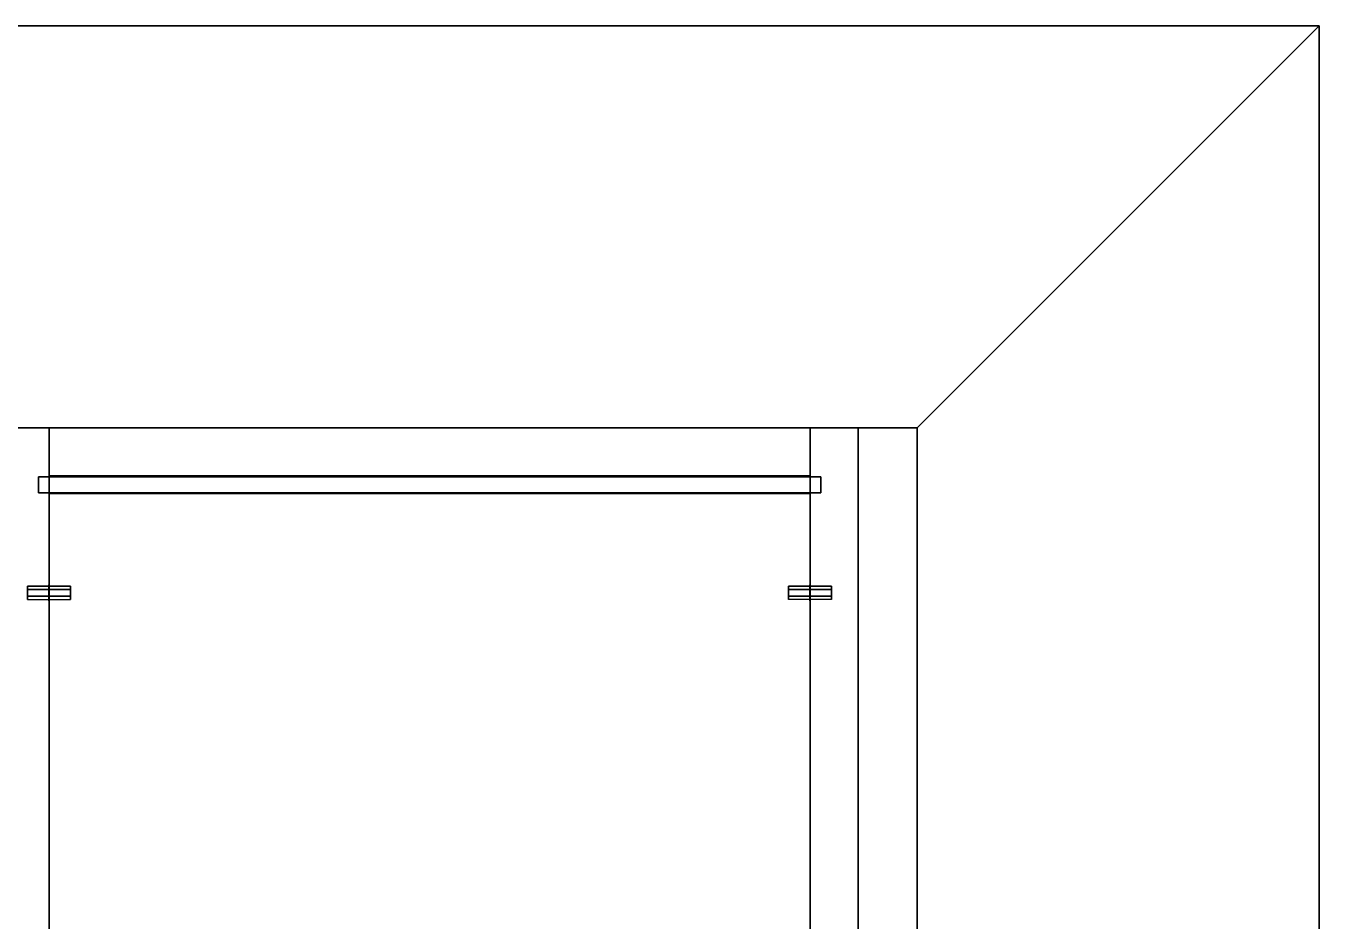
# Model space of a CAD drawing. Extents: x -150 to 1851, y -150 to 1950.
# Drawn here: x 1368.3 to 1851, y 1427.8 to 1762 of the extents above; entities that cross this region are included whole.
import ezdxf

# ---------------------------------------------------------------- set-up
doc = ezdxf.new("R2010")
doc.units = 0
for name, color, linetype in [('LAYER0', 7, 'CONTINUOUS'), ('LAYER3', 7, 'CONTINUOUS'), ('LAYER4', 7, 'CONTINUOUS'), ('LAYER42', 7, 'CONTINUOUS'), ('LAYER43', 7, 'CONTINUOUS'), ('LAYER44', 7, 'CONTINUOUS'), ('LAYER45', 7, 'CONTINUOUS'), ('LAYER46', 253, 'CONTINUOUS'), ('LAYER47', 253, 'CONTINUOUS'), ('LAYER48', 7, 'CONTINUOUS'), ('LAYER60', 7, 'CONTINUOUS'), ('LAYER62', 254, 'CONTINUOUS'), ('LAYER64', 254, 'CONTINUOUS'), ('LAYER65', 7, 'CONTINUOUS'), ('LAYER67', 254, 'CONTINUOUS'), ('LAYER69', 254, 'CONTINUOUS')]:
    doc.layers.add(name, color=color, linetype=linetype)

msp = doc.modelspace()

# ---------------------------------------------------------------- linework, layer by layer
at = {"layer": 'LAYER0', "invisible_edges": 1}
for points in [[(1851, 1762, -5), (-150, -150, -5), (-150, 1762, -5), (1851, 1762, -5)], [(-150, -150, -5), (1851, 1762, -5), (1851, -150, -5), (-150, -150, -5)], [(-150, 1762), (1851, 1762, -5), (-150, 1762, -5), (-150, 1762)], [(1851, 1762, -5), (-150, 1762), (1851, 1762), (1851, 1762, -5)], [(1851, -150), (-150, 1762), (-150, -150), (1851, -150)], [(-150, 1762), (1851, -150), (1851, 1762), (-150, 1762)], [(1851, 1762, -5), (1851, -150), (1851, -150, -5), (1851, 1762, -5)], [(1851, -150), (1851, 1762, -5), (1851, 1762), (1851, -150)]]:
    msp.add_3dface(points, dxfattribs=at)
at = {"layer": 'LAYER3'}
for points, invisible_edges in [([(1701, 798), (1851, 1762), (1851, 798), (1701, 798)], 1), ([(1851, 1762), (1701, 798), (1701, 1612), (1851, 1762)], 1), ([(1851, 1762, 2407), (1701, 1612), (1701, 1612, 2407), (1851, 1762, 2407)], 1), ([(1701, 1612), (1851, 1762, 2407), (1851, 1762), (1701, 1612)], 1), ([(1701, 1612, 2407), (1851, 798, 2407), (1851, 1762, 2407), (1701, 1612, 2407)], 1), ([(1851, 798, 2407), (1851, 1762), (1851, 1762, 2407), (1851, 798, 2407)], 1), ([(1851, 1762), (1851, 798, 2407), (1851, 798), (1851, 1762)], 1), ([(1701, 1612), (1701, 1144.5, 1117.5), (1701, 1612, 2407), (1701, 1612)], 3), ([(1701, 1612), (1701, 1084.5, 1117.5), (1701, 1144.5, 1117.5), (1701, 1612)], 5), ([(1701, 798), (1701, 1084.5, 1117.5), (1701, 1612), (1701, 798)], 3), ([(1701, 1144.5, 1197.5), (1701, 1612, 2407), (1701, 1144.5, 1117.5), (1701, 1144.5, 1197.5)], 3), ([(1701, 1084.5, 1197.5), (1701, 1612, 2407), (1701, 1144.5, 1197.5), (1701, 1084.5, 1197.5)], 3), ([(1701, 1084.5, 1197.5), (1701, 798, 2407), (1701, 1612, 2407), (1701, 1084.5, 1197.5)], 5), ([(1851, 798, 2407), (1701, 1612, 2407), (1701, 798, 2407), (1851, 798, 2407)], 1)]:
    msp.add_3dface(points, dxfattribs=dict(at, invisible_edges=invisible_edges))
at = {"layer": 'LAYER4'}
for points, invisible_edges in [([(1851, 1762), (657, 1612), (507, 1762), (1851, 1762)], 1), ([(507, 1762, 2407), (1851, 1762), (507, 1762), (507, 1762, 2407)], 1), ([(1851, 1762), (507, 1762, 2407), (1851, 1762, 2407), (1851, 1762)], 1), ([(657, 1612, 2407), (1851, 1762, 2407), (507, 1762, 2407), (657, 1612, 2407)], 1), ([(657, 1612), (1851, 1762), (1701, 1612), (657, 1612)], 1), ([(1851, 1762, 2407), (657, 1612, 2407), (1701, 1612, 2407), (1851, 1762, 2407)], 1), ([(1851, 1762), (1701, 1612, 2407), (1701, 1612), (1851, 1762)], 1), ([(1701, 1612, 2407), (1851, 1762), (1851, 1762, 2407), (1701, 1612, 2407)], 1), ([(657, 1612, 2407), (983.5, 1612, 460.5), (1701, 1612, 2407), (657, 1612, 2407)], 3), ([(1701, 1612), (1043.5, 1612, 380.5), (657, 1612), (1701, 1612)], 3), ([(1043.5, 1612, 460.5), (1701, 1612, 2407), (983.5, 1612, 460.5), (1043.5, 1612, 460.5)], 3), ([(1043.5, 1612, 380.5), (1701, 1612, 2407), (1043.5, 1612, 460.5), (1043.5, 1612, 380.5)], 3), ([(1043.5, 1612, 380.5), (1701, 1612), (1701, 1612, 2407), (1043.5, 1612, 380.5)], 5)]:
    msp.add_3dface(points, dxfattribs=dict(at, invisible_edges=invisible_edges))
at = {"layer": 'LAYER42', "invisible_edges": 1}
for points in [[(1661, 1612, 1228), (1377, 1612, 1108), (1377, 1612, 1228), (1661, 1612, 1228)], [(1377, 1612, 1108), (1661, 1612, 1228), (1661, 1612, 1108), (1377, 1612, 1108)], [(1377, 1594, 1228), (1377, 1612, 1108), (1377, 1594, 1108), (1377, 1594, 1228)], [(1377, 1612, 1108), (1377, 1594, 1228), (1377, 1612, 1228), (1377, 1612, 1108)], [(1661, 1594, 1108), (1377, 1612, 1108), (1661, 1612, 1108), (1661, 1594, 1108)], [(1377, 1612, 1108), (1661, 1594, 1108), (1377, 1594, 1108), (1377, 1612, 1108)], [(1377, 1594, 1228), (1661, 1612, 1228), (1377, 1612, 1228), (1377, 1594, 1228)], [(1661, 1612, 1228), (1377, 1594, 1228), (1661, 1594, 1228), (1661, 1612, 1228)], [(1661, 1612, 1228), (1661, 1594, 1108), (1661, 1612, 1108), (1661, 1612, 1228)], [(1661, 1594, 1108), (1661, 1612, 1228), (1661, 1594, 1228), (1661, 1594, 1108)], [(1661, 1594, 1108), (1377, 1594, 1228), (1377, 1594, 1108), (1661, 1594, 1108)], [(1377, 1594, 1228), (1661, 1594, 1108), (1661, 1594, 1228), (1377, 1594, 1228)]]:
    msp.add_3dface(points, dxfattribs=at)
at = {"layer": 'LAYER43', "invisible_edges": 1}
for points in [[(1661, 1612, 2341), (1377, 1612, 2221), (1377, 1612, 2341), (1661, 1612, 2341)], [(1377, 1612, 2221), (1661, 1612, 2341), (1661, 1612, 2221), (1377, 1612, 2221)], [(1377, 1594, 2341), (1377, 1612, 2221), (1377, 1594, 2221), (1377, 1594, 2341)], [(1377, 1612, 2221), (1377, 1594, 2341), (1377, 1612, 2341), (1377, 1612, 2221)], [(1661, 1594, 2221), (1377, 1612, 2221), (1661, 1612, 2221), (1661, 1594, 2221)], [(1377, 1612, 2221), (1661, 1594, 2221), (1377, 1594, 2221), (1377, 1612, 2221)], [(1377, 1594, 2341), (1661, 1612, 2341), (1377, 1612, 2341), (1377, 1594, 2341)], [(1661, 1612, 2341), (1377, 1594, 2341), (1661, 1594, 2341), (1661, 1612, 2341)], [(1661, 1612, 2341), (1661, 1594, 2221), (1661, 1612, 2221), (1661, 1612, 2341)], [(1661, 1594, 2221), (1661, 1612, 2341), (1661, 1594, 2341), (1661, 1594, 2221)], [(1661, 1594, 2221), (1377, 1594, 2341), (1377, 1594, 2221), (1661, 1594, 2221)], [(1377, 1594, 2341), (1661, 1594, 2221), (1661, 1594, 2341), (1377, 1594, 2341)]]:
    msp.add_3dface(points, dxfattribs=at)
at = {"layer": 'LAYER44', "invisible_edges": 1}
for points in [[(1661, 1612, 151), (1377, 972, 151), (1377, 1612, 151), (1661, 1612, 151)], [(1377, 972, 151), (1661, 1612, 151), (1661, 972, 151), (1377, 972, 151)], [(1377, 1612, 169), (1377, 972, 151), (1377, 972, 169), (1377, 1612, 169)], [(1377, 972, 151), (1377, 1612, 169), (1377, 1612, 151), (1377, 972, 151)], [(1377, 1612, 169), (1661, 1612, 151), (1377, 1612, 151), (1377, 1612, 169)], [(1661, 1612, 151), (1377, 1612, 169), (1661, 1612, 169), (1661, 1612, 151)], [(1661, 972, 169), (1377, 1612, 169), (1377, 972, 169), (1661, 972, 169)], [(1377, 1612, 169), (1661, 972, 169), (1661, 1612, 169), (1377, 1612, 169)], [(1661, 1612, 151), (1661, 972, 169), (1661, 972, 151), (1661, 1612, 151)], [(1661, 972, 169), (1661, 1612, 151), (1661, 1612, 169), (1661, 972, 169)]]:
    msp.add_3dface(points, dxfattribs=at)
at = {"layer": 'LAYER45', "invisible_edges": 1}
for points in [[(1377, 1612, 2359), (1661, 972, 2359), (1661, 1612, 2359), (1377, 1612, 2359)], [(1661, 972, 2359), (1377, 1612, 2359), (1377, 972, 2359), (1661, 972, 2359)], [(1377, 1612, 2359), (1377, 972, 2341), (1377, 972, 2359), (1377, 1612, 2359)], [(1377, 972, 2341), (1377, 1612, 2359), (1377, 1612, 2341), (1377, 972, 2341)], [(1661, 1612, 2341), (1377, 1612, 2359), (1661, 1612, 2359), (1661, 1612, 2341)], [(1377, 1612, 2359), (1661, 1612, 2341), (1377, 1612, 2341), (1377, 1612, 2359)], [(1377, 972, 2341), (1661, 1612, 2341), (1661, 972, 2341), (1377, 972, 2341)], [(1661, 1612, 2341), (1377, 972, 2341), (1377, 1612, 2341), (1661, 1612, 2341)], [(1661, 1612, 2341), (1661, 972, 2359), (1661, 972, 2341), (1661, 1612, 2341)], [(1661, 972, 2359), (1661, 1612, 2341), (1661, 1612, 2359), (1661, 972, 2359)]]:
    msp.add_3dface(points, dxfattribs=at)
at = {"layer": 'LAYER46', "invisible_edges": 1}
for points in [[(1359, 1612, 150), (1377, 972, 150), (1359, 972, 150), (1359, 1612, 150)], [(1377, 972, 150), (1359, 1612, 150), (1377, 1612, 150), (1377, 972, 150)], [(1377, 1612, 2360), (1359, 972, 2360), (1377, 972, 2360), (1377, 1612, 2360)], [(1359, 972, 2360), (1377, 1612, 2360), (1359, 1612, 2360), (1359, 972, 2360)], [(1359, 1612, 150), (1377, 1612, 2360), (1377, 1612, 150), (1359, 1612, 150)], [(1377, 1612, 2360), (1359, 1612, 150), (1359, 1612, 2360), (1377, 1612, 2360)], [(1377, 1612, 2360), (1377, 972, 150), (1377, 1612, 150), (1377, 1612, 2360)], [(1377, 972, 150), (1377, 1612, 2360), (1377, 972, 2360), (1377, 972, 150)]]:
    msp.add_3dface(points, dxfattribs=at)
at = {"layer": 'LAYER47', "invisible_edges": 1}
for points in [[(1661, 1612, 150), (1661, 972, 2360), (1661, 1612, 2360), (1661, 1612, 150)], [(1661, 972, 2360), (1661, 1612, 150), (1661, 972, 150), (1661, 972, 2360)], [(1661, 1612, 150), (1679, 972, 150), (1661, 972, 150), (1661, 1612, 150)], [(1679, 972, 150), (1661, 1612, 150), (1679, 1612, 150), (1679, 972, 150)], [(1679, 1612, 2360), (1661, 972, 2360), (1679, 972, 2360), (1679, 1612, 2360)], [(1661, 972, 2360), (1679, 1612, 2360), (1661, 1612, 2360), (1661, 972, 2360)], [(1679, 1612, 2360), (1661, 1612, 150), (1661, 1612, 2360), (1679, 1612, 2360)], [(1661, 1612, 150), (1679, 1612, 2360), (1679, 1612, 150), (1661, 1612, 150)], [(1679, 972, 150), (1679, 1612, 2360), (1679, 972, 2360), (1679, 972, 150)], [(1679, 1612, 2360), (1679, 972, 150), (1679, 1612, 150), (1679, 1612, 2360)]]:
    msp.add_3dface(points, dxfattribs=at)
at = {"layer": 'LAYER48', "invisible_edges": 1}
for points in [[(1373, 1593.7, 2345), (1665, 1593.7, 165), (1373, 1593.7, 165), (1373, 1593.7, 2345)], [(1665, 1593.7, 165), (1373, 1593.7, 2345), (1665, 1593.7, 2345), (1665, 1593.7, 165)], [(1373, 1587.7, 165), (1665, 1593.7, 165), (1665, 1587.7, 165), (1373, 1587.7, 165)], [(1665, 1593.7, 165), (1373, 1587.7, 165), (1373, 1593.7, 165), (1665, 1593.7, 165)], [(1373, 1593.7, 2345), (1665, 1587.7, 2345), (1665, 1593.7, 2345), (1373, 1593.7, 2345)], [(1665, 1587.7, 2345), (1373, 1593.7, 2345), (1373, 1587.7, 2345), (1665, 1587.7, 2345)], [(1373, 1587.7, 165), (1373, 1593.7, 2345), (1373, 1593.7, 165), (1373, 1587.7, 165)], [(1373, 1593.7, 2345), (1373, 1587.7, 165), (1373, 1587.7, 2345), (1373, 1593.7, 2345)], [(1665, 1587.7, 2345), (1665, 1593.7, 165), (1665, 1593.7, 2345), (1665, 1587.7, 2345)], [(1665, 1593.7, 165), (1665, 1587.7, 2345), (1665, 1587.7, 165), (1665, 1593.7, 165)], [(1665, 1587.7, 2345), (1373, 1587.7, 165), (1665, 1587.7, 165), (1665, 1587.7, 2345)], [(1373, 1587.7, 165), (1665, 1587.7, 2345), (1373, 1587.7, 2345), (1373, 1587.7, 165)]]:
    msp.add_3dface(points, dxfattribs=at)
at = {"layer": 'LAYER60', "invisible_edges": 1}
for points in [[(1661, 1587.4, 874.6667), (1377, 992, 874.6667), (1377, 1587.4, 874.6667), (1661, 1587.4, 874.6667)], [(1377, 992, 874.6667), (1661, 1587.4, 874.6667), (1661, 992, 874.6667), (1377, 992, 874.6667)], [(1377, 1587.4, 892.6667), (1377, 992, 874.6667), (1377, 992, 892.6667), (1377, 1587.4, 892.6667)], [(1377, 992, 874.6667), (1377, 1587.4, 892.6667), (1377, 1587.4, 874.6667), (1377, 992, 874.6667)], [(1377, 1587.4, 892.6667), (1661, 1587.4, 874.6667), (1377, 1587.4, 874.6667), (1377, 1587.4, 892.6667)], [(1661, 1587.4, 874.6667), (1377, 1587.4, 892.6667), (1661, 1587.4, 892.6667), (1661, 1587.4, 874.6667)], [(1661, 992, 892.6667), (1377, 1587.4, 892.6667), (1377, 992, 892.6667), (1661, 992, 892.6667)], [(1377, 1587.4, 892.6667), (1661, 992, 892.6667), (1661, 1587.4, 892.6667), (1377, 1587.4, 892.6667)], [(1661, 1587.4, 874.6667), (1661, 992, 892.6667), (1661, 992, 874.6667), (1661, 1587.4, 874.6667)], [(1661, 992, 892.6667), (1661, 1587.4, 874.6667), (1661, 1587.4, 892.6667), (1661, 992, 892.6667)]]:
    msp.add_3dface(points, dxfattribs=at)
at = {"layer": 'LAYER62'}
for points in [[(1369, 1547.9, 872.1667), (1369, 1552.9, 872.1667), (1369, 1551.65, 874.3317), (1369, 1549.15, 874.3317)], [(1369, 1547.9, 872.1667), (1369, 1549.15, 870.0016), (1369, 1551.65, 870.0016), (1369, 1552.9, 872.1667)], [(1376.95, 1553.4, 872.1667), (1376.95, 1547.4, 872.1667), (1376.95, 1548.9, 874.7648), (1376.95, 1551.9, 874.7648)], [(1376.95, 1553.4, 872.1667), (1376.95, 1547.4, 872.1667), (1376.95, 1548.9, 869.5686), (1376.95, 1551.9, 869.5686)], [(1377.05, 1553.4, 872.1667), (1377.05, 1547.4, 872.1667), (1377.05, 1548.9, 874.7648), (1377.05, 1551.9, 874.7648)], [(1377.05, 1553.4, 872.1667), (1377.05, 1547.4, 872.1667), (1377.05, 1548.9, 869.5686), (1377.05, 1551.9, 869.5686)], [(1385, 1547.9, 872.1667), (1385, 1552.9, 872.1667), (1385, 1551.65, 874.3317), (1385, 1549.15, 874.3317)], [(1385, 1547.9, 872.1667), (1385, 1549.15, 870.0016), (1385, 1551.65, 870.0016), (1385, 1552.9, 872.1667)]]:
    msp.add_3dface(points, dxfattribs=at)
at = {"layer": 'LAYER64'}
for points in [[(1653, 1547.9, 872.1667), (1653, 1552.9, 872.1667), (1653, 1551.65, 874.3317), (1653, 1549.15, 874.3317)], [(1653, 1547.9, 872.1667), (1653, 1549.15, 870.0016), (1653, 1551.65, 870.0016), (1653, 1552.9, 872.1667)], [(1660.95, 1553.4, 872.1667), (1660.95, 1547.4, 872.1667), (1660.95, 1548.9, 874.7648), (1660.95, 1551.9, 874.7648)], [(1660.95, 1553.4, 872.1667), (1660.95, 1547.4, 872.1667), (1660.95, 1548.9, 869.5686), (1660.95, 1551.9, 869.5686)], [(1661.05, 1553.4, 872.1667), (1661.05, 1547.4, 872.1667), (1661.05, 1548.9, 874.7648), (1661.05, 1551.9, 874.7648)], [(1661.05, 1553.4, 872.1667), (1661.05, 1547.4, 872.1667), (1661.05, 1548.9, 869.5686), (1661.05, 1551.9, 869.5686)], [(1669, 1547.9, 872.1667), (1669, 1552.9, 872.1667), (1669, 1551.65, 874.3317), (1669, 1549.15, 874.3317)], [(1669, 1547.9, 872.1667), (1669, 1549.15, 870.0016), (1669, 1551.65, 870.0016), (1669, 1552.9, 872.1667)]]:
    msp.add_3dface(points, dxfattribs=at)
at = {"layer": 'LAYER65', "invisible_edges": 1}
for points in [[(1661, 1587.4, 512.3334), (1377, 992, 512.3334), (1377, 1587.4, 512.3334), (1661, 1587.4, 512.3334)], [(1377, 992, 512.3334), (1661, 1587.4, 512.3334), (1661, 992, 512.3334), (1377, 992, 512.3334)], [(1377, 1587.4, 530.3334), (1377, 992, 512.3334), (1377, 992, 530.3334), (1377, 1587.4, 530.3334)], [(1377, 992, 512.3334), (1377, 1587.4, 530.3334), (1377, 1587.4, 512.3334), (1377, 992, 512.3334)], [(1377, 1587.4, 530.3334), (1661, 1587.4, 512.3334), (1377, 1587.4, 512.3334), (1377, 1587.4, 530.3334)], [(1661, 1587.4, 512.3334), (1377, 1587.4, 530.3334), (1661, 1587.4, 530.3334), (1661, 1587.4, 512.3334)], [(1661, 992, 530.3334), (1377, 1587.4, 530.3334), (1377, 992, 530.3334), (1661, 992, 530.3334)], [(1377, 1587.4, 530.3334), (1661, 992, 530.3334), (1661, 1587.4, 530.3334), (1377, 1587.4, 530.3334)], [(1661, 1587.4, 512.3334), (1661, 992, 530.3334), (1661, 992, 512.3334), (1661, 1587.4, 512.3334)], [(1661, 992, 530.3334), (1661, 1587.4, 512.3334), (1661, 1587.4, 530.3334), (1661, 992, 530.3334)]]:
    msp.add_3dface(points, dxfattribs=at)
at = {"layer": 'LAYER67'}
for points in [[(1369, 1547.9, 509.8334), (1369, 1552.9, 509.8334), (1369, 1551.65, 511.9984), (1369, 1549.15, 511.9984)], [(1369, 1547.9, 509.8334), (1369, 1549.15, 507.6683), (1369, 1551.65, 507.6683), (1369, 1552.9, 509.8334)], [(1376.95, 1553.4, 509.8334), (1376.95, 1547.4, 509.8334), (1376.95, 1548.9, 512.4315), (1376.95, 1551.9, 512.4315)], [(1376.95, 1553.4, 509.8334), (1376.95, 1547.4, 509.8334), (1376.95, 1548.9, 507.2353), (1376.95, 1551.9, 507.2353)], [(1377.05, 1553.4, 509.8334), (1377.05, 1547.4, 509.8334), (1377.05, 1548.9, 512.4315), (1377.05, 1551.9, 512.4315)], [(1377.05, 1553.4, 509.8334), (1377.05, 1547.4, 509.8334), (1377.05, 1548.9, 507.2353), (1377.05, 1551.9, 507.2353)], [(1385, 1547.9, 509.8334), (1385, 1552.9, 509.8334), (1385, 1551.65, 511.9984), (1385, 1549.15, 511.9984)], [(1385, 1547.9, 509.8334), (1385, 1549.15, 507.6683), (1385, 1551.65, 507.6683), (1385, 1552.9, 509.8334)]]:
    msp.add_3dface(points, dxfattribs=at)
at = {"layer": 'LAYER69'}
for points in [[(1653, 1547.9, 509.8334), (1653, 1552.9, 509.8334), (1653, 1551.65, 511.9984), (1653, 1549.15, 511.9984)], [(1653, 1547.9, 509.8334), (1653, 1549.15, 507.6683), (1653, 1551.65, 507.6683), (1653, 1552.9, 509.8334)], [(1660.95, 1553.4, 509.8334), (1660.95, 1547.4, 509.8334), (1660.95, 1548.9, 512.4315), (1660.95, 1551.9, 512.4315)], [(1660.95, 1553.4, 509.8334), (1660.95, 1547.4, 509.8334), (1660.95, 1548.9, 507.2353), (1660.95, 1551.9, 507.2353)], [(1661.05, 1553.4, 509.8334), (1661.05, 1547.4, 509.8334), (1661.05, 1548.9, 512.4315), (1661.05, 1551.9, 512.4315)], [(1661.05, 1553.4, 509.8334), (1661.05, 1547.4, 509.8334), (1661.05, 1548.9, 507.2353), (1661.05, 1551.9, 507.2353)], [(1669, 1547.9, 509.8334), (1669, 1552.9, 509.8334), (1669, 1551.65, 511.9984), (1669, 1549.15, 511.9984)], [(1669, 1547.9, 509.8334), (1669, 1549.15, 507.6683), (1669, 1551.65, 507.6683), (1669, 1552.9, 509.8334)]]:
    msp.add_3dface(points, dxfattribs=at)

# ---------------------------------------------------------------- meshes
at = {"layer": 'LAYER62'}
mesh = msp.add_polymesh((2, 6), dxfattribs=dict(at, n_close=True))
for k, corner in enumerate([(1385, 1547.9, 872.1667), (1385, 1549.15, 874.3317), (1385, 1551.65, 874.3317), (1385, 1552.9, 872.1667), (1385, 1551.65, 870.0016), (1385, 1549.15, 870.0016), (1369, 1547.9, 872.1667), (1369, 1549.15, 874.3317), (1369, 1551.65, 874.3317), (1369, 1552.9, 872.1667), (1369, 1551.65, 870.0016), (1369, 1549.15, 870.0016)]):
    mesh.set_mesh_vertex(divmod(k, 6), corner)
mesh = msp.add_polymesh((2, 6), dxfattribs=dict(at, n_close=True))
for k, corner in enumerate([(1377.05, 1547.4, 872.1667), (1377.05, 1548.9, 874.7648), (1377.05, 1551.9, 874.7648), (1377.05, 1553.4, 872.1667), (1377.05, 1551.9, 869.5686), (1377.05, 1548.9, 869.5686), (1376.95, 1547.4, 872.1667), (1376.95, 1548.9, 874.7648), (1376.95, 1551.9, 874.7648), (1376.95, 1553.4, 872.1667), (1376.95, 1551.9, 869.5686), (1376.95, 1548.9, 869.5686)]):
    mesh.set_mesh_vertex(divmod(k, 6), corner)
at = {"layer": 'LAYER64'}
mesh = msp.add_polymesh((2, 6), dxfattribs=dict(at, n_close=True))
for k, corner in enumerate([(1653, 1547.9, 872.1667), (1653, 1549.15, 874.3317), (1653, 1551.65, 874.3317), (1653, 1552.9, 872.1667), (1653, 1551.65, 870.0016), (1653, 1549.15, 870.0016), (1669, 1547.9, 872.1667), (1669, 1549.15, 874.3317), (1669, 1551.65, 874.3317), (1669, 1552.9, 872.1667), (1669, 1551.65, 870.0016), (1669, 1549.15, 870.0016)]):
    mesh.set_mesh_vertex(divmod(k, 6), corner)
mesh = msp.add_polymesh((2, 6), dxfattribs=dict(at, n_close=True))
for k, corner in enumerate([(1660.95, 1547.4, 872.1667), (1660.95, 1548.9, 874.7648), (1660.95, 1551.9, 874.7648), (1660.95, 1553.4, 872.1667), (1660.95, 1551.9, 869.5686), (1660.95, 1548.9, 869.5686), (1661.05, 1547.4, 872.1667), (1661.05, 1548.9, 874.7648), (1661.05, 1551.9, 874.7648), (1661.05, 1553.4, 872.1667), (1661.05, 1551.9, 869.5686), (1661.05, 1548.9, 869.5686)]):
    mesh.set_mesh_vertex(divmod(k, 6), corner)
at = {"layer": 'LAYER67'}
mesh = msp.add_polymesh((2, 6), dxfattribs=dict(at, n_close=True))
for k, corner in enumerate([(1385, 1547.9, 509.8334), (1385, 1549.15, 511.9984), (1385, 1551.65, 511.9984), (1385, 1552.9, 509.8334), (1385, 1551.65, 507.6683), (1385, 1549.15, 507.6683), (1369, 1547.9, 509.8334), (1369, 1549.15, 511.9984), (1369, 1551.65, 511.9984), (1369, 1552.9, 509.8334), (1369, 1551.65, 507.6683), (1369, 1549.15, 507.6683)]):
    mesh.set_mesh_vertex(divmod(k, 6), corner)
mesh = msp.add_polymesh((2, 6), dxfattribs=dict(at, n_close=True))
for k, corner in enumerate([(1377.05, 1547.4, 509.8334), (1377.05, 1548.9, 512.4315), (1377.05, 1551.9, 512.4315), (1377.05, 1553.4, 509.8334), (1377.05, 1551.9, 507.2353), (1377.05, 1548.9, 507.2353), (1376.95, 1547.4, 509.8334), (1376.95, 1548.9, 512.4315), (1376.95, 1551.9, 512.4315), (1376.95, 1553.4, 509.8334), (1376.95, 1551.9, 507.2353), (1376.95, 1548.9, 507.2353)]):
    mesh.set_mesh_vertex(divmod(k, 6), corner)
at = {"layer": 'LAYER69'}
mesh = msp.add_polymesh((2, 6), dxfattribs=dict(at, n_close=True))
for k, corner in enumerate([(1653, 1547.9, 509.8334), (1653, 1549.15, 511.9984), (1653, 1551.65, 511.9984), (1653, 1552.9, 509.8334), (1653, 1551.65, 507.6683), (1653, 1549.15, 507.6683), (1669, 1547.9, 509.8334), (1669, 1549.15, 511.9984), (1669, 1551.65, 511.9984), (1669, 1552.9, 509.8334), (1669, 1551.65, 507.6683), (1669, 1549.15, 507.6683)]):
    mesh.set_mesh_vertex(divmod(k, 6), corner)
mesh = msp.add_polymesh((2, 6), dxfattribs=dict(at, n_close=True))
for k, corner in enumerate([(1660.95, 1547.4, 509.8334), (1660.95, 1548.9, 512.4315), (1660.95, 1551.9, 512.4315), (1660.95, 1553.4, 509.8334), (1660.95, 1551.9, 507.2353), (1660.95, 1548.9, 507.2353), (1661.05, 1547.4, 509.8334), (1661.05, 1548.9, 512.4315), (1661.05, 1551.9, 512.4315), (1661.05, 1553.4, 509.8334), (1661.05, 1551.9, 507.2353), (1661.05, 1548.9, 507.2353)]):
    mesh.set_mesh_vertex(divmod(k, 6), corner)

doc.saveas('drawing.dxf')
